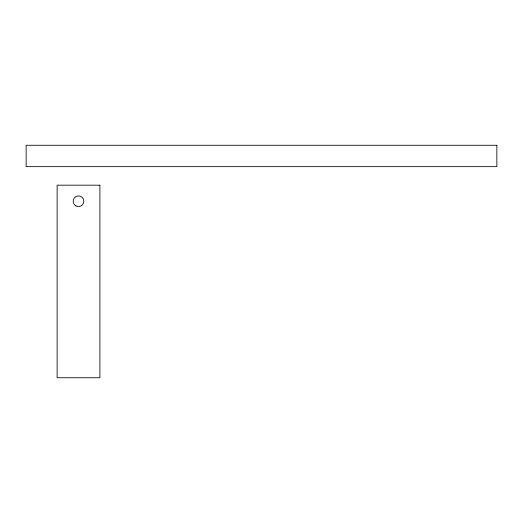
<?xml version="1.0" encoding="UTF-8"?>
<svg xmlns="http://www.w3.org/2000/svg" width="523" height="523" viewBox="0 0 523 523"><rect width="100%" height="100%" fill="white"/><g stroke="black" fill="none" stroke-linecap="round" stroke-linejoin="round"><path stroke-width="0.78" d="M496.85 145.263L26.15 145.263L26.15 166.654L496.85 166.654L496.85 145.263M99.906 185.181L57.118 185.181L57.118 377.737L99.906 377.737L99.906 185.181M75.842 205.859A5.348 5.348 0 0 0 83.863 201.224A5.348 5.348 0 0 0 75.842 196.596A5.348 5.348 0 0 0 75.842 205.859"/></g></svg>
